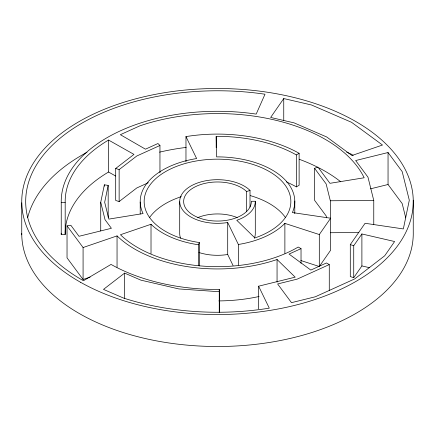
<?xml version="1.0" encoding="UTF-8"?>
<svg xmlns="http://www.w3.org/2000/svg" width="435" height="435" viewBox="0 0 435 435"><rect width="100%" height="100%" fill="white"/><g stroke="black" fill="none" stroke-linecap="round" stroke-linejoin="round"><path stroke-width="0.65" d="M100.724 230.936L100.724 202.297L104.356 184.821L108.179 185.386L108.179 217.353M108.179 185.386L104.672 202.27L108.859 219.104L143.077 213.563A77.294 44.626 0 0 1 196.631 158.547L185.968 136.595A116.781 67.425 0 0 1 299.117 153.289L299.117 185.261L296.355 186.892A112.834 65.141 0 0 0 286.393 181.89M198.36 265.399L198.36 244.753L199.339 242.54A73.341 42.342 0 0 1 153.56 180.77A73.341 42.342 0 0 1 268.759 171.227A73.341 42.342 0 0 1 254.905 237.94L236.776 220.289A37.801 21.826 0 0 0 255.296 201.264L251.348 201.291A33.854 19.542 0 0 1 206.293 219.958A33.854 19.542 0 0 1 191.318 189.127A33.854 19.542 0 0 1 246.618 191.547L250.016 190.383L250.016 207.038M283.75 98.56L270.646 117.445L294.065 122.86L326.712 136.981L351.92 155.502L382.495 145.034L351.551 122.306L311.476 104.976L283.75 98.56L283.75 120.538M300.819 260.516L319.306 266.519L319.306 234.547L330.644 218.212L292.385 212.563A77.294 44.626 0 0 0 216.603 156.894L216.195 136.378A112.834 65.141 0 0 1 296.355 154.92L299.117 153.289M319.306 266.519L330.644 250.179L330.644 218.212M329.273 290.542L329.273 264.572L297.197 279.123L277.622 283.957L291.488 302.662L315.326 296.773L354.694 278.911L384.714 255.775L394.605 241.528L361.893 233.959L361.893 265.926L353.731 277.688L350.289 276.573L350.289 244.6L365.079 223.291L403.343 228.935L409.302 200.23L402.19 171.618L388.047 152.533L355.651 160.537L367.966 177.154L373.763 200.47L373.763 224.449M353.731 277.688L353.731 245.721L361.893 233.959M148.373 182.705L136.797 187.958L119.136 201.568L115.694 200.453L115.694 168.481L133.969 154.398L108.549 140.054A152.326 87.941 0 0 0 65.185 202.536L65.185 234.503L61.237 234.53A156.274 90.224 0 0 1 61.226 233.231M119.136 201.568L119.136 169.601L136.797 155.991L159.955 145.48L157.943 143.517L145.459 149.183L120.364 134.692L139.814 125.867A152.326 87.941 0 0 1 364.166 177.774L329.947 183.314L317.952 167.132L314.554 168.291L314.554 200.263L326.141 215.896L326.625 217.837M219.311 312.379L219.311 291.733L178.807 288.927L140.935 280.167L124.611 273.109L103.486 289.389L123.524 298.057A191.813 110.746 0 0 0 269.287 308.149L258.624 286.192L295.186 277.16L277.057 259.51A116.781 67.425 0 0 1 117.048 235.9L83.08 247.531L83.08 279.498L90.127 277.084M301.031 263.289L301.031 248.635L289.041 254.073L310.818 270.07L326.451 262.974L329.273 264.572M198.36 244.753A77.294 44.626 0 0 1 151.016 224.275L120.446 234.737A112.834 65.141 0 0 0 298.203 247.042L301.031 248.635M370.555 188.823L388.047 184.5L402.19 203.585L405.746 217.892M83.08 279.498L67.033 257.846L67.033 225.874L70.834 225.259L79.007 236.292L111.403 228.288L105.052 219.718L100.724 202.297M61.237 234.53L61.237 202.563L65.185 202.536M314.554 168.291L326.141 183.929L330.328 200.763L373.763 200.47M330.328 232.73L358.831 232.54M361.893 265.926L369.745 267.742M115.694 168.481L119.136 169.601M238.369 265.127L238.369 244.481A77.294 44.626 0 0 0 284.881 223.378L319.306 234.547M350.289 244.6L353.731 245.721M346.619 152.141L351.551 154.273L353.182 155.469M108.549 140.054L108.549 172.026L115.645 176.028M67.033 225.874L83.08 247.531M250.016 190.383A37.801 21.826 0 0 0 201.128 181.846A37.801 21.826 0 0 0 182.129 209.219A37.801 21.826 0 0 0 227.706 222.53L238.369 244.481M227.706 222.53L227.706 254.497L233.035 265.475M61.237 202.563A156.274 90.224 0 0 1 256.193 114.1L264.997 94.221A191.813 110.746 0 0 0 50.286 147.258A191.813 110.746 0 0 0 83.449 280.727L111.045 264.42A152.326 87.941 0 0 0 219.267 289.454L219.311 291.733M413.25 200.209L413.25 232.176A195.761 113.024 0 0 1 218.642 346.505A195.761 113.024 0 0 1 21.739 233.492M388.047 152.533L388.047 184.5M330.328 200.763L330.328 218.745M296.355 154.92L296.355 186.892M294.789 200.997L294.789 213.65M284.881 223.378L284.881 253.349M277.057 259.51L277.057 282.157M258.624 286.192L258.624 308.839M255.296 201.264L255.296 233.231A37.801 21.826 0 0 1 254.377 238.277M246.618 191.547L246.618 211.53M219.267 289.454L219.267 312.765M216.195 136.378L216.195 147.699M199.339 242.54L199.339 265.85M185.968 136.595L185.968 161.907M179.704 201.769L179.704 233.736A37.801 21.826 0 0 0 180.574 238.152M159.955 145.48L159.955 172.787M151.016 224.275L151.016 253.578M140.211 202.03L140.211 214.02M124.611 273.109L124.611 298.415M117.048 235.9L117.048 267.204M104.356 184.821L104.356 186.153M21.75 202.824L21.75 234.791M65.185 234.503A152.326 87.941 0 0 1 108.549 172.026M159.563 152.152A152.326 87.941 0 0 1 186.18 147.421M299.329 159.308A152.326 87.941 0 0 1 317.795 167.296M318.942 167.877A152.326 87.941 0 0 1 340.757 181.808M27.65 217.674A191.813 110.746 0 0 1 87.005 152.315M259.13 296.48A116.781 67.425 0 0 1 218.854 300.906M227.706 254.497A37.801 21.826 0 0 1 198.98 252.512M197.767 217.603A33.854 19.542 0 0 1 237.195 217.587M149.613 217.462A73.341 42.342 0 0 1 181.313 196.653M250.31 195.614A73.341 42.342 0 0 1 285.518 217.641M80.687 282.353A195.761 113.024 0 0 0 407.165 229.501A195.761 113.024 0 0 0 164.647 92.693A195.761 113.024 0 0 0 80.687 282.353"/></g></svg>
